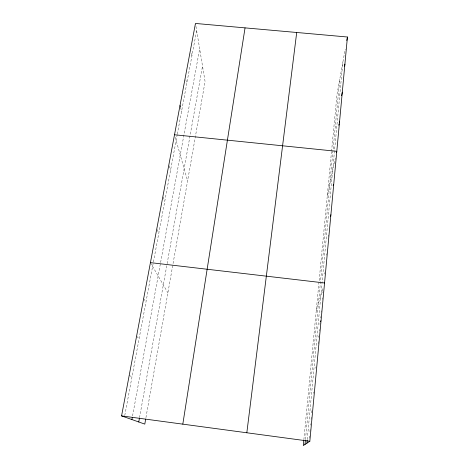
<?xml version="1.0" encoding="UTF-8"?>
<svg xmlns="http://www.w3.org/2000/svg" width="469" height="469" viewBox="0 0 469 469"><rect width="100%" height="100%" fill="white"/><g stroke="black" fill="none" stroke-linecap="round" stroke-linejoin="round"><path stroke-width="0.35" stroke-dasharray="2.35 1.76" d="M307.265 439.547L342.886 61.99M309.341 438.187L309.546 436.018M309.95 431.679L310.156 429.51M310.56 425.172L310.695 423.724M311.099 419.386L311.299 417.217M311.709 412.878L311.908 410.715M313.526 393.397L313.661 391.955M315.877 368.212L316.012 366.776M318.158 343.8L318.357 341.649M318.762 337.346L318.897 335.91M319.366 330.891L319.495 329.455M319.964 324.431L320.098 322.994M320.567 317.976L320.702 316.546M321.107 312.243L321.236 310.806M322.309 299.339L322.443 297.903M322.912 292.885L323.047 291.448M324.671 274.072L324.806 272.618M326.436 255.165L326.571 253.711M328.177 236.499L328.312 235.069M303.859 439.758L319.002 282.021M319.143 280.591L331.477 152.091M331.548 151.376L337.047 94.14L345.237 49.063M305.483 439.33L339.802 78.968M145.935 417.644L172.803 264.979M173.055 263.549L205.082 81.512L195.585 24.165M139.522 417.732L166.999 264.369M167.128 263.66L202.526 66.065M132.551 415.974L160.468 263.25M160.597 262.546L199.665 48.805M124.766 415.516L177.182 134.832M177.311 134.128L196.646 30.573M327.28 195.843L335.317 158.246M316.253 310.66L323.112 287.784M129.227 375.247L131.947 377.053M136.579 336.209L139.105 338.729M143.643 298.7L145.988 301.866M150.432 262.622L167.896 292.849M157.074 229.523L158.809 233.222M163.136 196.998L164.783 201.213M169.028 165.698L170.558 170.311M175.23 137.294L187.6 180.882M180.348 106.868L181.515 111.61M185.894 79.83L186.726 83.711M191.129 53.308L191.768 56.714"/><path stroke-width="0.7" d="M303.789 440.479L303.302 445.55L309.833 441.259L347.429 37.01L195.467 23.45L121.571 415.903L144.798 424.111L145.683 419.081M306.925 443.17L307.195 440.274M304.997 444.436L305.413 440.063M246.823 432.776L296.707 32.484M182.816 424.152L245.047 27.876M138.76 421.977L139.399 418.436M131.895 419.556L132.287 417.404M346.79 40.522L347.429 37.01M344.527 66.158L344.903 64.153M341.608 95.735L342.294 92.217M338.788 125.217L339.058 123.898M339.322 122.579L339.591 121.26M336.502 152.701L336.795 151.323L174.509 134.761M333.183 185.624L333.471 184.358M330.422 216.696L330.897 214.738M320.497 321.869L320.896 320.737M150.432 262.622L324.554 282.965M121.571 415.903L309.833 441.259M180.02 105.513L180.348 106.868"/></g></svg>
